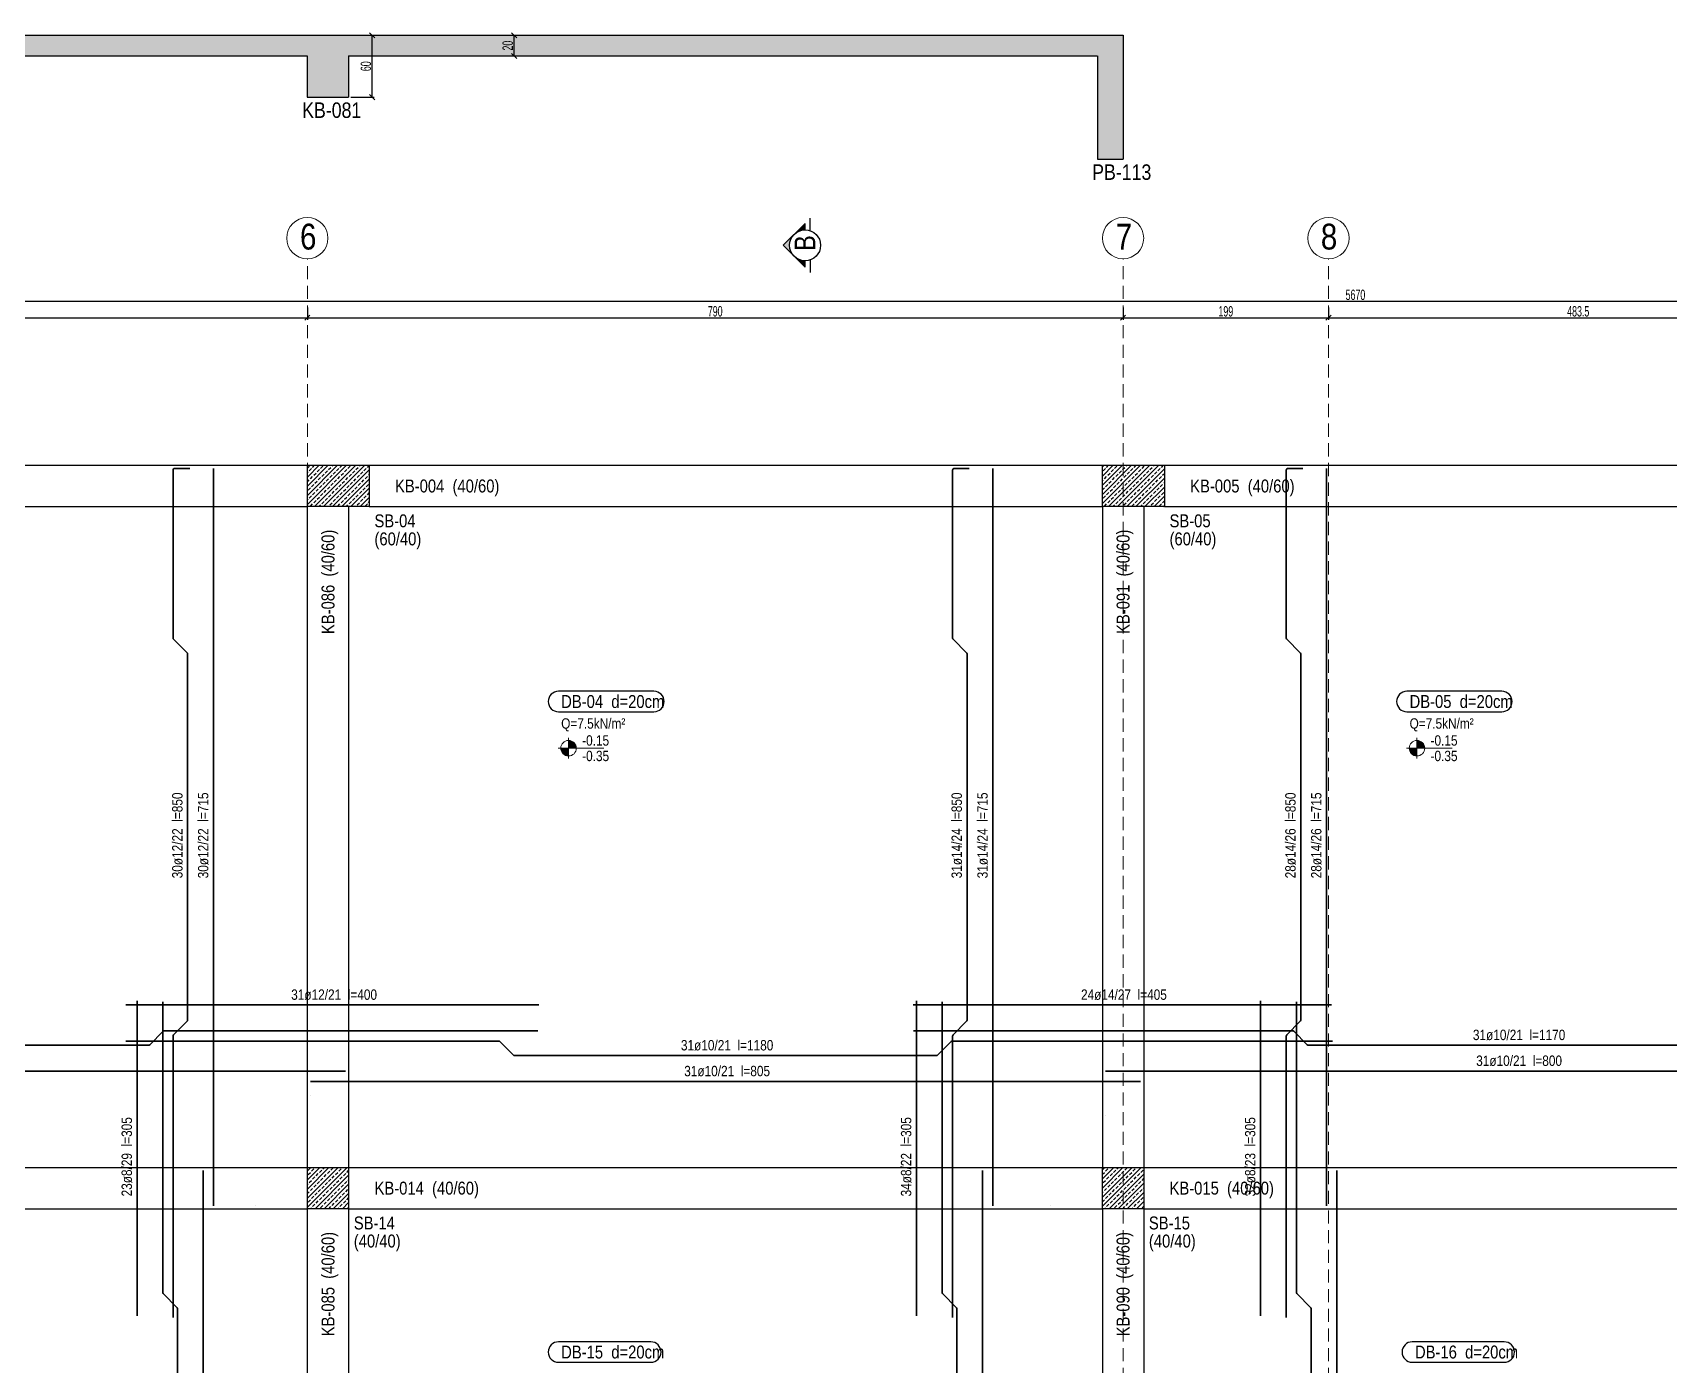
# Model space of a CAD drawing. Header units: millimetres. Extents: x 2018 to 8411, y 702 to 6024.
# Drawn here: x 4038 to 5623, y 4701 to 5991 of the extents above; entities that cross this region are included whole.
import ezdxf
from ezdxf.enums import TextEntityAlignment as Align

# ---------------------------------------------------------------- set-up
doc = ezdxf.new("R2010")
doc.units = ezdxf.units.MM
doc.linetypes.add('DASHED', pattern=[19.05, 12.7, -6.35])
for name, color, linetype, lineweight in [('AKS BALONU (BEYKENT)', 7, 'Continuous', 20), ('AKS CIZGISI (BEYKENT)', 252, 'DASHED', 20), ('AKS NO (BEYKENT)', 3, 'Continuous', 20), ('AKS OLCU (BEYKENT)', 200, 'Continuous', 20), ('DONATI (BEYKENT)', 4, 'Continuous', 35), ('DONATI YAZISI (BEYKENT)', 3, 'Continuous', 20), ('DOSEME ISMI (BEYKENT)', 9, 'Continuous', 20), ('DOSEME PAFTA (BEYKENT)', 3, 'Continuous', 20), ('DOSEME SINIRI (BEYKENT)', 2, 'Continuous', 30), ('KESIT (BEYKENT)', 151, 'Continuous', 25), ('KESIT ISMI (BEYKENT)', 6, 'Continuous', 20), ('KIRIS (BEYKENT)', 2, 'Continuous', 30), ('KIRIS ISMI (BEYKENT)', 40, 'Continuous', 20), ('KOLON (BEYKENT)', 3, 'Continuous', 30), ('KOLON ISMI (BEYKENT)', 91, 'Continuous', 20), ('KOT CIZGI (BEYKENT)', 120, 'Continuous', 20), ('KOT YAZI (BEYKENT)', 7, 'Continuous', 20), ('LGP_SLAB', 6, 'Continuous', 30), ('OLCU (BEYKENT)', 14, 'Continuous', 20), ('PERDE ISMI (BEYKENT)', 240, 'Continuous', 20), ('TARAMA (BEYKENT)', 252, 'Continuous', 25), ('YAZI (BEYKENT)', 140, 'Continuous', 20)]:
    doc.layers.add(name, color=color, linetype=linetype, lineweight=lineweight)
doc.styles.add('DONATI YAZISI (BEYKENT)', font='')
doc.styles.add('DSMOLC-50', font='bahnschrift light condensed', dxfattribs={"width": 0.75, "height": 10})
doc.styles.add('KLNOLC-25', font='bahnschrift light condensed', dxfattribs={"width": 0.75, "height": 10})
doc.styles.add('KOT (BEYKENT)', font='')
doc.styles.add('stastyle', font='RomanSTA.ttf')
doc.styles.add('YAZI (BEYKENT)', font='')
doc.styles.get('DONATI YAZISI (BEYKENT)').set_extended_font_data('Bahnschrift Light Condensed')
doc.styles.get('KOT (BEYKENT)').set_extended_font_data('Bahnschrift Light Condensed')
doc.styles.get('YAZI (BEYKENT)').set_extended_font_data('Bahnschrift Light Condensed')
doc.dimstyles.new('DSMOLC-50', dxfattribs={"dimtxt": 10, "dimasz": 5, "dimexe": 2, "dimexo": 2, "dimgap": 1, "dimtad": 1, "dimdec": 1, "dimrnd": 0.5, "dimzin": 12, "dimdsep": 46, "dimtxsty": 'DSMOLC-50', "dimblk": 'OBLIQUE', "dimblk1": 'OBLIQUE', "dimblk2": 'OBLIQUE', "dimcen": 0, "dimclrt": 7, "dimadec": 0, "dimazin": 0, "dimtfac": 1, "dimtdec": 4, "dimtix": 1, "dimtmove": 2, "dimatfit": 3, "dimfxl": 1, "dimtzin": 0, "dimarcsym": 0})
pattern_1 = [(45, (1036.827, 1029.5085), (-4.4194174, 4.4194174), []), (45, (1041.2465, 1029.5085), (-4.4194174, 4.4194174), [3.125, -1.5625])]

# ---------------------------------------------------------------- blocks, each defined once
blk = doc.blocks.new('_Oblique')
at = {"color": 0, "linetype": 'ByBlock', "lineweight": -2}
blk.add_line((-0.5, -0.5), (0.5, 0.5), dxfattribs=at)
blk = doc.blocks.new('*D90')
at = {"layer": 'AKS OLCU (BEYKENT)', "color": 0, "lineweight": -2, "transparency": 16777216}
for p, q in [((3654.3, 5725.4), (3654.3, 5713.4)), ((4304.3, 5725.4), (4304.3, 5713.4)), ((3654.3, 5715.4), (4304.3, 5715.4))]:
    blk.add_line(p, q, dxfattribs=at)
at = {"layer": 'DEFPOINTS', "color": 0, "transparency": 16777216}
for p in [(3654.3, 5727.4), (4304.3, 5727.4), (4304.3, 5715.4)]:
    blk.add_point(p, dxfattribs=at)
at = {"layer": 'AKS OLCU (BEYKENT)', "color": 0, "lineweight": -2, "transparency": 16777216, "xscale": 5, "yscale": 5, "zscale": 5, "rotation": 180}
blk.add_blockref('_Oblique', (3654.3, 5715.4), dxfattribs=at)
at = {"layer": 'AKS OLCU (BEYKENT)', "color": 0, "lineweight": -2, "transparency": 16777216, "xscale": 5, "yscale": 5, "zscale": 5}
blk.add_blockref('_Oblique', (4304.3, 5715.4), dxfattribs=at)
at = {"layer": 'AKS OLCU (BEYKENT)', "color": 7, "transparency": 16777216, "insert": (3979.3, 5721.5), "char_height": 10, "attachment_point": 5, "style": 'DSMOLC-50'}
blk.add_mtext('650', dxfattribs=at)
blk = doc.blocks.new('*D91')
at = {"layer": 'AKS OLCU (BEYKENT)', "color": 0, "lineweight": -2, "transparency": 16777216}
for p, q in [((4304.3, 5725.4), (4304.3, 5713.4)), ((5094.3, 5725.4), (5094.3, 5713.4)), ((4304.3, 5715.4), (5094.3, 5715.4))]:
    blk.add_line(p, q, dxfattribs=at)
at = {"layer": 'DEFPOINTS', "color": 0, "transparency": 16777216}
for p in [(4304.3, 5727.4), (5094.3, 5727.4), (5094.3, 5715.4)]:
    blk.add_point(p, dxfattribs=at)
at = {"layer": 'AKS OLCU (BEYKENT)', "color": 0, "lineweight": -2, "transparency": 16777216, "xscale": 5, "yscale": 5, "zscale": 5, "rotation": 180}
blk.add_blockref('_Oblique', (4304.3, 5715.4), dxfattribs=at)
at = {"layer": 'AKS OLCU (BEYKENT)', "color": 0, "lineweight": -2, "transparency": 16777216, "xscale": 5, "yscale": 5, "zscale": 5}
blk.add_blockref('_Oblique', (5094.3, 5715.4), dxfattribs=at)
at = {"layer": 'AKS OLCU (BEYKENT)', "color": 7, "transparency": 16777216, "insert": (4699.3, 5721.5), "char_height": 10, "attachment_point": 5, "style": 'DSMOLC-50'}
blk.add_mtext('790', dxfattribs=at)
blk = doc.blocks.new('*D92')
at = {"layer": 'AKS OLCU (BEYKENT)', "color": 0, "lineweight": -2, "transparency": 16777216}
for p, q in [((5094.3, 5725.4), (5094.3, 5713.4)), ((5293.3, 5725.4), (5293.3, 5713.4)), ((5094.3, 5715.4), (5293.3, 5715.4))]:
    blk.add_line(p, q, dxfattribs=at)
at = {"layer": 'DEFPOINTS', "color": 0, "transparency": 16777216}
for p in [(5094.3, 5727.4), (5293.3, 5727.4), (5293.3, 5715.4)]:
    blk.add_point(p, dxfattribs=at)
at = {"layer": 'AKS OLCU (BEYKENT)', "color": 0, "lineweight": -2, "transparency": 16777216, "xscale": 5, "yscale": 5, "zscale": 5, "rotation": 180}
blk.add_blockref('_Oblique', (5094.3, 5715.4), dxfattribs=at)
at = {"layer": 'AKS OLCU (BEYKENT)', "color": 0, "lineweight": -2, "transparency": 16777216, "xscale": 5, "yscale": 5, "zscale": 5}
blk.add_blockref('_Oblique', (5293.3, 5715.4), dxfattribs=at)
at = {"layer": 'AKS OLCU (BEYKENT)', "color": 7, "transparency": 16777216, "insert": (5193.8, 5721.5), "char_height": 10, "attachment_point": 5, "style": 'DSMOLC-50'}
blk.add_mtext('199', dxfattribs=at)
blk = doc.blocks.new('*D93')
at = {"layer": 'AKS OLCU (BEYKENT)', "color": 0, "lineweight": -2, "transparency": 16777216}
for p, q in [((5293.3, 5725.4), (5293.3, 5713.4)), ((5777, 5725.4), (5777, 5713.4)), ((5293.3, 5715.4), (5777, 5715.4))]:
    blk.add_line(p, q, dxfattribs=at)
at = {"layer": 'DEFPOINTS', "color": 0, "transparency": 16777216}
for p in [(5293.3, 5727.4), (5777, 5727.4), (5777, 5715.4)]:
    blk.add_point(p, dxfattribs=at)
at = {"layer": 'AKS OLCU (BEYKENT)', "color": 0, "lineweight": -2, "transparency": 16777216, "xscale": 5, "yscale": 5, "zscale": 5, "rotation": 180}
blk.add_blockref('_Oblique', (5293.3, 5715.4), dxfattribs=at)
at = {"layer": 'AKS OLCU (BEYKENT)', "color": 0, "lineweight": -2, "transparency": 16777216, "xscale": 5, "yscale": 5, "zscale": 5}
blk.add_blockref('_Oblique', (5777, 5715.4), dxfattribs=at)
at = {"layer": 'AKS OLCU (BEYKENT)', "color": 7, "transparency": 16777216, "insert": (5535.1, 5721.5), "char_height": 10, "attachment_point": 5, "style": 'DSMOLC-50'}
blk.add_mtext('483.5', dxfattribs=at)
blk = doc.blocks.new('*D102')
at = {"layer": 'AKS OLCU (BEYKENT)', "color": 0, "lineweight": -2, "transparency": 16777216}
for p, q in [((2484.3, 5729.4), (2484.3, 5733.4)), ((2484.3, 5731.4), (8154.3, 5731.4)), ((8154.3, 5729.4), (8154.3, 5733.4))]:
    blk.add_line(p, q, dxfattribs=at)
at = {"layer": 'DEFPOINTS', "color": 0, "transparency": 16777216}
for p in [(2484.3, 5727.4), (8154.3, 5731.4), (8154.3, 5727.4)]:
    blk.add_point(p, dxfattribs=at)
at = {"layer": 'AKS OLCU (BEYKENT)', "color": 0, "lineweight": -2, "transparency": 16777216, "xscale": 5, "yscale": 5, "zscale": 5, "rotation": 180}
blk.add_blockref('_Oblique', (2484.3, 5731.4), dxfattribs=at)
at = {"layer": 'AKS OLCU (BEYKENT)', "color": 0, "lineweight": -2, "transparency": 16777216, "xscale": 5, "yscale": 5, "zscale": 5}
blk.add_blockref('_Oblique', (8154.3, 5731.4), dxfattribs=at)
at = {"layer": 'AKS OLCU (BEYKENT)', "color": 7, "transparency": 16777216, "insert": (5319.3, 5737.5), "char_height": 10, "attachment_point": 5, "style": 'DSMOLC-50'}
blk.add_mtext('5670', dxfattribs=at)
blk = doc.blocks.new('*D151')
at = {"layer": 'DEFPOINTS', "color": 0, "transparency": 16777216}
for p in [(4344.3, 5988.9), (4367.1, 5988.9), (4344.3, 5928.9)]:
    blk.add_point(p, dxfattribs=at)
at = {"layer": 'OLCU (BEYKENT)', "color": 0, "lineweight": -2, "transparency": 16777216}
for p, q in [((4346.3, 5988.9), (4369.1, 5988.9)), ((4367.1, 5928.9), (4367.1, 5988.9)), ((4346.3, 5928.9), (4369.1, 5928.9))]:
    blk.add_line(p, q, dxfattribs=at)
at = {"layer": 'OLCU (BEYKENT)', "color": 0, "lineweight": -2, "transparency": 16777216, "xscale": 5, "yscale": 5, "zscale": 5}
for p, rotation in [((4367.1, 5988.9), 90), ((4367.1, 5928.9), 270)]:
    blk.add_blockref('_Oblique', p, dxfattribs=dict(at, rotation=rotation))
at = {"layer": 'OLCU (BEYKENT)', "color": 7, "lineweight": -3, "transparency": 16777216, "insert": (4361, 5958.9), "char_height": 10, "attachment_point": 5, "rotation": 90, "style": 'KLNOLC-25'}
blk.add_mtext('60', dxfattribs=at)
blk = doc.blocks.new('*D152')
at = {"layer": 'DEFPOINTS', "color": 0, "transparency": 16777216}
for p in [(4489.2, 5988.9), (4504.6, 5988.9), (4489.2, 5968.9)]:
    blk.add_point(p, dxfattribs=at)
at = {"layer": 'OLCU (BEYKENT)', "color": 0, "lineweight": -2, "transparency": 16777216}
for p, q in [((4491.2, 5988.9), (4506.6, 5988.9)), ((4504.6, 5968.9), (4504.6, 5988.9)), ((4491.2, 5968.9), (4506.6, 5968.9))]:
    blk.add_line(p, q, dxfattribs=at)
at = {"layer": 'OLCU (BEYKENT)', "color": 0, "lineweight": -2, "transparency": 16777216, "xscale": 5, "yscale": 5, "zscale": 5}
for p, rotation in [((4504.6, 5988.9), 90), ((4504.6, 5968.9), 270)]:
    blk.add_blockref('_Oblique', p, dxfattribs=dict(at, rotation=rotation))
at = {"layer": 'OLCU (BEYKENT)', "color": 7, "lineweight": -3, "transparency": 16777216, "insert": (4498.4, 5978.9), "char_height": 10, "attachment_point": 5, "rotation": 90, "style": 'KLNOLC-25'}
blk.add_mtext('20', dxfattribs=at)

msp = doc.modelspace()

# ---------------------------------------------------------------- hatches: boundary and pattern name
at = {"layer": 'KESIT (BEYKENT)', "lineweight": -3}
h = msp.add_hatch(color=256, dxfattribs=at)
h.dxf.hatch_style = 1
h.paths.add_polyline_path([(4786.34, 5806.68), (4775.74, 5796.08, -0.1989124), (4786.34, 5800.47)])
h = msp.add_hatch(color=256, dxfattribs=at)
h.dxf.hatch_style = 1
h.paths.add_polyline_path([(4775.74, 5796.08), (4765.13, 5785.47), (4775.74, 5774.86, -0.1989124), (4771.34, 5785.47, -0.1989124)])
h = msp.add_hatch(color=256, dxfattribs=at)
h.dxf.hatch_style = 1
h.paths.add_polyline_path([(4786.34, 5770.47, -0.1989124), (4775.74, 5774.86), (4786.34, 5764.26)])
at = {"layer": 'KOT CIZGI (BEYKENT)'}
h = msp.add_hatch(color=256, dxfattribs=at)
h.dxf.hatch_style = 1
h.paths.add_polyline_path([(4557.27, 5298.46), (4549.77, 5298.46, 0.4142136), (4557.27, 5290.96)])
h = msp.add_hatch(color=256, dxfattribs=at)
h.dxf.hatch_style = 1
h.paths.add_polyline_path([(4557.27, 5305.96), (4557.27, 5298.46), (4564.77, 5298.46, 0.4142136)])
h = msp.add_hatch(color=256, dxfattribs=at)
h.dxf.hatch_style = 1
h.paths.add_polyline_path([(5378.9, 5298.46), (5371.4, 5298.46, 0.4142136), (5378.9, 5290.96)])
h = msp.add_hatch(color=256, dxfattribs=at)
h.dxf.hatch_style = 1
h.paths.add_polyline_path([(5378.9, 5305.96), (5378.9, 5298.46), (5386.4, 5298.46, 0.4142136)])
at = {"layer": 'TARAMA (BEYKENT)', "lineweight": -3}
h = msp.add_hatch(dxfattribs=at)
h.set_pattern_fill('ANSI33', color=256)
h.set_pattern_definition([(45, (1036.827, 874.7104), (-4.490128, 4.490128), []), (45, (1041.317, 874.7104), (-4.490128, 4.490128), [3.175, -1.5875])])
h.paths.add_polyline_path([(5094.37, 5988.87), (5069.37, 5988.87), (2484.2, 5988.87), (2484.2, 5928.87), (2514.22, 5928.87), (2514.22, 5968.87), (3014.35, 5968.87), (3014.35, 5928.87), (3054.3, 5928.87), (3054.3, 5968.87), (3544.26, 5968.87), (3544.26, 5928.87), (3584.3, 5928.87), (3584.3, 5968.87), (4304.26, 5968.87), (4304.26, 5928.87), (4344.3, 5928.87), (4344.3, 5968.87), (5069.37, 5968.87), (5069.37, 5868.87), (5094.37, 5868.87)])
at = {"layer": 'TARAMA (BEYKENT)'}
h = msp.add_hatch(dxfattribs=at)
h.set_pattern_fill('ANSI33', color=256, style=0, pattern_type=0)
h.set_pattern_definition(pattern_1)
h.paths.add_polyline_path([(4304.3, 5572.41), (4364.3, 5572.41), (4364.3, 5532.41), (4304.3, 5532.41)], flags=0)
h = msp.add_hatch(dxfattribs=at)
h.set_pattern_fill('ANSI33', color=256, style=0, pattern_type=0)
h.set_pattern_definition(pattern_1)
h.paths.add_polyline_path([(5074.3, 5572.41), (5134.3, 5572.41), (5134.3, 5532.41), (5074.3, 5532.41)], flags=0)
h = msp.add_hatch(dxfattribs=at)
h.set_pattern_fill('ANSI33', color=256, style=0, pattern_type=0)
h.set_pattern_definition(pattern_1)
h.paths.add_polyline_path([(4304.3, 4892.41), (4344.3, 4892.41), (4344.3, 4852.41), (4304.3, 4852.41)], flags=0)
h = msp.add_hatch(dxfattribs=at)
h.set_pattern_fill('ANSI33', color=256, style=0, pattern_type=0)
h.set_pattern_definition(pattern_1)
h.paths.add_polyline_path([(5074.3, 4892.41), (5114.3, 4892.41), (5114.3, 4852.41), (5074.3, 4852.41)], flags=0)

# ---------------------------------------------------------------- linework, layer by layer
at = {"layer": 'AKS BALONU (BEYKENT)'}
for centre in [(4304.3, 5792.41), (5094.3, 5792.41), (5293.28, 5792.41)]:
    msp.add_circle(centre, 20, dxfattribs=at)
at = {"layer": 'AKS CIZGISI (BEYKENT)'}
for p, q in [((4304.3, 742.41), (4304.3, 5772.41)), ((5094.3, 742.41), (5094.3, 5772.41)), ((5293.28, 742.41), (5293.28, 5772.41)), ((2284.3, 5572.41), (8369.3, 5572.41)), ((2284.3, 4852.41), (8369.3, 4852.41))]:
    msp.add_line(p, q, dxfattribs=at)
at = {"layer": 'DONATI (BEYKENT)'}
for points in [[(4174.4, 4747.01), (4174.4, 5019.79, -0.1989124), (4174.84, 5020.85), (4187.96, 5033.97, 0.1989124), (4188.4, 5035.03), (4188.4, 5389.79, 0.1989124), (4187.96, 5390.85), (4174.84, 5403.97, -0.1989124), (4174.4, 5405.03), (4174.4, 5567.91, -0.4142136), (4175.9, 5569.41), (4190.4, 5569.41)], [(4929.18, 4747.01), (4929.18, 5019.79, -0.1989124), (4929.62, 5020.85), (4942.74, 5033.97, 0.1989124), (4943.18, 5035.03), (4943.18, 5389.79, 0.1989124), (4942.74, 5390.85), (4929.62, 5403.97, -0.1989124), (4929.18, 5405.03), (4929.18, 5567.91, -0.4142136), (4930.68, 5569.41), (4945.18, 5569.41)], [(5252.37, 4747.01), (5252.37, 5019.79, -0.1989124), (5252.81, 5020.85), (5265.93, 5033.97, 0.1989124), (5266.37, 5035.03), (5266.37, 5389.79, 0.1989124), (5265.93, 5390.85), (5252.81, 5403.97, -0.1989124), (5252.37, 5405.03), (5252.37, 5567.91, -0.4142136), (5253.87, 5569.41), (5268.37, 5569.41)], [(4164.4, 4299.46), (4164.4, 4523.79, -0.1989124), (4164.84, 4524.85), (4177.96, 4537.97, 0.1989124), (4178.4, 4539.03), (4178.4, 4755.79, 0.1989124), (4177.96, 4756.85), (4164.84, 4769.97, -0.1989124), (4164.4, 4771.03), (4164.4, 5052.86)], [(4919.18, 4299.46), (4919.18, 4523.79, -0.1989124), (4919.62, 4524.85), (4932.74, 4537.97, 0.1989124), (4933.18, 4539.03), (4933.18, 4755.79, 0.1989124), (4932.74, 4756.85), (4919.62, 4769.97, -0.1989124), (4919.18, 4771.03), (4919.18, 5052.86)], [(5262.37, 4299.46), (5262.37, 4523.79, -0.1989124), (5262.81, 4524.85), (5275.93, 4537.97, 0.1989124), (5276.37, 4539.03), (5276.37, 4755.79, 0.1989124), (5275.93, 4756.85), (5262.81, 4769.97, -0.1989124), (5262.37, 4771.03), (5262.37, 5052.86)], [(3434.18, 5024.8), (3747.59, 5024.8, -0.1989124), (3748.65, 5024.36), (3761.77, 5011.24, 0.1989124), (3762.83, 5010.8), (4150.58, 5010.8, 0.1989124), (4151.64, 5011.24), (4164.76, 5024.36, -0.1989124), (4165.83, 5024.8), (4527.58, 5024.8)], [(4891.24, 5024.8), (5258.45, 5024.8, -0.1989124), (5259.51, 5024.36), (5272.63, 5011.24, 0.1989124), (5273.69, 5010.8), (5678.74, 5010.8, 0.1989124), (5679.8, 5011.24), (5692.93, 5024.36, -0.1989124), (5693.99, 5024.8), (6049.63, 5024.8)], [(4128.66, 5014.8), (4489.68, 5014.8, -0.1989124), (4490.74, 5014.36), (4503.86, 5001.24, 0.1989124), (4504.92, 5000.8), (4913.68, 5000.8, 0.1989124), (4914.74, 5001.24), (4927.86, 5014.36, -0.1989124), (4928.92, 5014.8), (5297.05, 5014.8)]]:
    msp.add_lwpolyline(points, format="xyb", dxfattribs=at)
for points in [[(4213.4, 4855.41), (4213.4, 5569.41)], [(4968.18, 4855.41), (4968.18, 5569.41)], [(5291.37, 4855.41), (5291.37, 5569.41)], [(4128.63, 5049.8), (4528.63, 5049.8)], [(4139.4, 4748.66), (4139.4, 5053.66)], [(4891.03, 5049.8), (5296.03, 5049.8)], [(4894.18, 4748.66), (4894.18, 5053.66)], [(5227.37, 4748.66), (5227.37, 5053.66)], [(3566.51, 4985.8), (4341.3, 4985.8)], [(5077.3, 4985.8), (5875.17, 4985.8)], [(4307.2, 4975.8), (5111.3, 4975.8)], [(4203.4, 4405.41), (4203.4, 4889.41)], [(4958.18, 4405.41), (4958.18, 4889.41)], [(5301.37, 4405.41), (5301.37, 4889.41)]]:
    msp.add_lwpolyline(points, dxfattribs=at)
at = {"layer": 'DOSEME PAFTA (BEYKENT)', "lineweight": -3}
for points in [[(4547.49, 5333.76), (4639.98, 5333.76, 1), (4639.98, 5353.54), (4547.49, 5353.54, 1)], [(5369.13, 5333.76), (5461.19, 5333.76, 1), (5461.19, 5353.54), (5369.13, 5353.54, 1)], [(4547.49, 4703.76), (4636.98, 4703.76, 1), (4636.98, 4723.54), (4547.49, 4723.54, 1)], [(5374.35, 4703.76), (5463.46, 4703.76, 1), (5463.46, 4723.54), (5374.35, 4723.54, 1)]]:
    msp.add_lwpolyline(points, format="xyb", close=True, dxfattribs=at)
at = {"layer": 'DOSEME SINIRI (BEYKENT)'}
for p, q in [((2484.2, 5988.87), (5069.3, 5988.87)), ((5069.37, 5988.87), (5094.37, 5988.87)), ((5094.37, 5988.87), (5094.37, 5868.87)), ((3584.3, 5968.87), (4304.26, 5968.87)), ((4304.26, 5968.87), (4304.26, 5928.87)), ((4344.3, 5968.87), (4344.3, 5928.87)), ((4344.3, 5968.87), (5069.3, 5968.87)), ((5069.37, 5968.87), (5069.37, 5868.87)), ((4304.26, 5928.87), (4344.3, 5928.87)), ((5069.37, 5868.87), (5094.37, 5868.87))]:
    msp.add_line(p, q, dxfattribs=at)
at = {"layer": 'KESIT (BEYKENT)', "lineweight": -3, "flags": 128}
for points in [[(4786.34, 5800.47), (4786.34, 5806.68), (4765.13, 5785.47), (4786.34, 5764.26), (4786.34, 5770.47)], [(4791.34, 5799.61), (4791.34, 5811.68)], [(4791.34, 5771.33), (4791.34, 5759.26)]]:
    msp.add_lwpolyline(points, dxfattribs=at)
at = {"layer": 'KESIT (BEYKENT)', "lineweight": -3}
msp.add_circle((4786.34, 5785.47), 15, dxfattribs=at)
at = {"layer": 'KIRIS (BEYKENT)'}
for p, q in [((3714.33, 5572.41), (4304.2, 5572.41)), ((4364.2, 5572.41), (5074.3, 5572.41)), ((5134.3, 5572.41), (5804.32, 5572.41)), ((3714.33, 5532.41), (4304.2, 5532.41)), ((4304.2, 5532.51), (4304.2, 4892.31)), ((4344.3, 5532.51), (4344.3, 4892.41)), ((4364.2, 5532.41), (5074.3, 5532.41)), ((5074.3, 5532.41), (5074.3, 4892.41)), ((5114.3, 5532.51), (5114.3, 4892.41)), ((5134.3, 5532.41), (5804.32, 5532.41)), ((3588.14, 4892.41), (4304.2, 4892.41)), ((4344.3, 4892.41), (5074.3, 4892.41)), ((5114.3, 4892.41), (5843.4, 4892.41)), ((3584.3, 4852.41), (4304.2, 4852.41)), ((4304.2, 4852.31), (4304.2, 4442.31)), ((4344.3, 4852.41), (5074.3, 4852.41)), ((4344.3, 4852.31), (4344.3, 4442.41)), ((5074.3, 4852.31), (5074.3, 4442.41)), ((5114.3, 4852.41), (5844.28, 4852.41)), ((5114.3, 4852.31), (5114.3, 4442.41))]:
    msp.add_line(p, q, dxfattribs=at)
at = {"layer": 'KOLON (BEYKENT)'}
for points in [[(4304.3, 5572.41), (4364.3, 5572.41), (4364.3, 5532.41), (4304.3, 5532.41)], [(5074.3, 5572.41), (5134.3, 5572.41), (5134.3, 5532.41), (5074.3, 5532.41)], [(4304.3, 4892.41), (4344.3, 4892.41), (4344.3, 4852.41), (4304.3, 4852.41)], [(5074.3, 4892.41), (5114.3, 4892.41), (5114.3, 4852.41), (5074.3, 4852.41)]]:
    msp.add_lwpolyline(points, close=True, dxfattribs=at)
at = {"layer": 'KOT CIZGI (BEYKENT)'}
for p, q in [((4547.27, 5298.46), (4591.29, 5298.46)), ((4557.27, 5308.46), (4557.27, 5288.46)), ((5368.9, 5298.46), (5412.93, 5298.46)), ((5378.9, 5308.46), (5378.9, 5288.46))]:
    msp.add_line(p, q, dxfattribs=at)
for centre in [(4557.27, 5298.46), (5378.9, 5298.46)]:
    msp.add_circle(centre, 7.5, dxfattribs=at)

# ---------------------------------------------------------------- texts
at = {"layer": 'AKS NO (BEYKENT)', "style": 'YAZI (BEYKENT)'}
for s, p in [('6', (4297.18, 5781.41)), ('7', (5087.18, 5781.41)), ('8', (5285.82, 5781.41))]:
    msp.add_text(s, height=25, dxfattribs=at).set_placement(p)
at = {"layer": 'DONATI YAZISI (BEYKENT)', "style": 'DONATI YAZISI (BEYKENT)'}
for s, p in [(' 30ø12/22  l=850', (4178.4, 5212.41)), (' 30ø12/22  l=715', (4203.4, 5212.41)), (' 31ø14/24  l=850', (4933.18, 5212.41)), (' 31ø14/24  l=715', (4958.18, 5212.41)), (' 28ø14/26  l=850', (5256.37, 5212.41)), (' 28ø14/26  l=715', (5281.37, 5212.41)), (' 23ø8/29  l=305', (4129.4, 4901.16)), (' 34ø8/22  l=305', (4884.18, 4901.16)), (' 32ø8/23  l=305', (5217.37, 4901.16))]:
    msp.add_text(s, height=10, rotation=90, dxfattribs=at).set_placement(p, align=Align.MIDDLE_CENTER)
for s, p in [(' 31ø12/21  l=400', (4328.63, 5059.8)), (' 24ø14/27  l=405', (5093.53, 5059.8)), (' 31ø10/21  l=1170', (5476.24, 5020.8)), (' 31ø10/21  l=1180', (4709.25, 5010.8)), (' 31ø10/21  l=800', (5476.24, 4995.8)), (' 31ø10/21  l=805', (4709.25, 4985.8))]:
    msp.add_text(s, height=10, dxfattribs=at).set_placement(p, align=Align.MIDDLE_CENTER)
at = {"layer": 'DOSEME ISMI (BEYKENT)', "style": 'YAZI (BEYKENT)'}
for s, p in [('DB-04  d=20cm', (4550.13, 5337.41)), ('DB-05  d=20cm', (5371.77, 5337.41)), ('DB-15  d=20cm', (4550.13, 4707.41)), ('DB-16  d=20cm', (5376.99, 4707.41))]:
    msp.add_text(s, height=12.5, dxfattribs=at).set_placement(p)
at = {"layer": 'KESIT ISMI (BEYKENT)', "style": 'YAZI (BEYKENT)'}
msp.add_text('B', height=20, rotation=90, dxfattribs=at).set_placement((4796.22, 5780.01))
at = {"layer": 'KIRIS ISMI (BEYKENT)', "style": 'YAZI (BEYKENT)'}
for s, height, p in [('KB-081', 15, (4299.26, 5908.87)), ('KB-004  (40/60)', 12.5, (4389.2, 5546.16)), ('KB-005  (40/60)', 12.5, (5159.3, 5546.16)), ('KB-014  (40/60)', 12.5, (4369.4, 4866.16)), ('KB-015  (40/60)', 12.5, (5139.3, 4866.16))]:
    msp.add_text(s, height=height, dxfattribs=at).set_placement(p)
for s, p in [('KB-086  (40/60)', (4330.56, 5408.99)), ('KB-091  (40/60)', (5100.56, 5409.07)), ('KB-085  (40/60)', (4330.56, 4728.9)), ('KB-090  (40/60)', (5100.56, 4728.85))]:
    msp.add_text(s, height=12.5, rotation=90, dxfattribs=at).set_placement(p)
at = {"layer": 'KOLON ISMI (BEYKENT)', "style": 'YAZI (BEYKENT)'}
for s, p in [('SB-04', (4369.3, 5512.41)), ('SB-05', (5139.3, 5512.41)), ('(60/40)', (4369.3, 5494.91)), ('(60/40)', (5139.3, 5494.91)), ('SB-14', (4349.3, 4832.41)), ('SB-15', (5119.3, 4832.41)), ('(40/40)', (4349.3, 4814.91)), ('(40/40)', (5119.3, 4814.91))]:
    msp.add_text(s, height=12.5, dxfattribs=at).set_placement(p)
at = {"layer": 'KOT YAZI (BEYKENT)', "style": 'KOT (BEYKENT)'}
for s, p in [(' -0.15', (4567.27, 5300.96)), (' -0.15', (5388.9, 5300.96)), (' -0.35', (4567.27, 5285.96)), (' -0.35', (5388.9, 5285.96))]:
    msp.add_text(s, height=10, dxfattribs=at).set_placement(p)
at = {"layer": 'LGP_SLAB', "style": 'stastyle'}
for s, p in [('& 1-.2- 1- 6.743434- 7.550003', (4307.29, 4962.41)), ('& 1-.2- 1- 7.9- 6.358896', (5077.3, 4942.36)), ('& 1-.2- 1- 4.500001- 0', (4254.3, 4855.41)), ('& 1-.2- 1- 4.5- 0', (5024.3, 4855.41))]:
    msp.add_text(s, height=0.0005, dxfattribs=at).set_placement(p)
at = {"layer": 'PERDE ISMI (BEYKENT)', "style": 'YAZI (BEYKENT)'}
msp.add_text('PB-113', height=15, dxfattribs=at).set_placement((5064.37, 5848.87))
at = {"layer": 'YAZI (BEYKENT)', "style": 'YAZI (BEYKENT)'}
for p in [(4550.13, 5317.41), (5371.77, 5317.41)]:
    msp.add_text('Q=7.5kN/m²', height=10, dxfattribs=at).set_placement(p)

# ---------------------------------------------------------------- dimensions: what is measured, and where the dimension line sits
at = {"layer": 'AKS OLCU (BEYKENT)'}
for base, p1, p2, picture, middle in [((8154.3, 5731.41), (2484.3, 5727.41), (8154.3, 5727.41), '*D102', (5319.3, 5737.52)), ((4304.3, 5715.41), (3654.3, 5727.41), (4304.3, 5727.41), '*D90', (3979.3, 5721.52)), ((5094.3, 5715.41), (4304.3, 5727.41), (5094.3, 5727.41), '*D91', (4699.3, 5721.52)), ((5293.28, 5715.41), (5094.3, 5727.41), (5293.28, 5727.41), '*D92', (5193.79, 5721.46)), ((5776.98, 5715.41), (5293.28, 5727.41), (5776.98, 5727.41), '*D93', (5535.13, 5721.52))]:
    dim = msp.add_linear_dim(base=base, p1=p1, p2=p2, dimstyle='DSMOLC-50', dxfattribs=at)
    dim.commit()
    dim.dimension.update_dxf_attribs({"geometry": picture, "text_midpoint": middle})
at = {"layer": 'OLCU (BEYKENT)', "lineweight": -3}
for base, p1, p2, picture, middle in [((4367.12, 5988.87), (4344.3, 5928.87), (4344.3, 5988.87), '*D151', (4361.02, 5958.87)), ((4504.55, 5988.87), (4489.15, 5968.87), (4489.15, 5988.87), '*D152', (4498.45, 5978.87))]:
    dim = msp.add_linear_dim(base=base, p1=p1, p2=p2, angle=90, dimstyle='DSMOLC-50', override={"dimtxsty": 'KLNOLC-25'}, dxfattribs=at)
    dim.commit()
    dim.dimension.update_dxf_attribs({"geometry": picture, "text_midpoint": middle})

doc.saveas('drawing.dxf')
